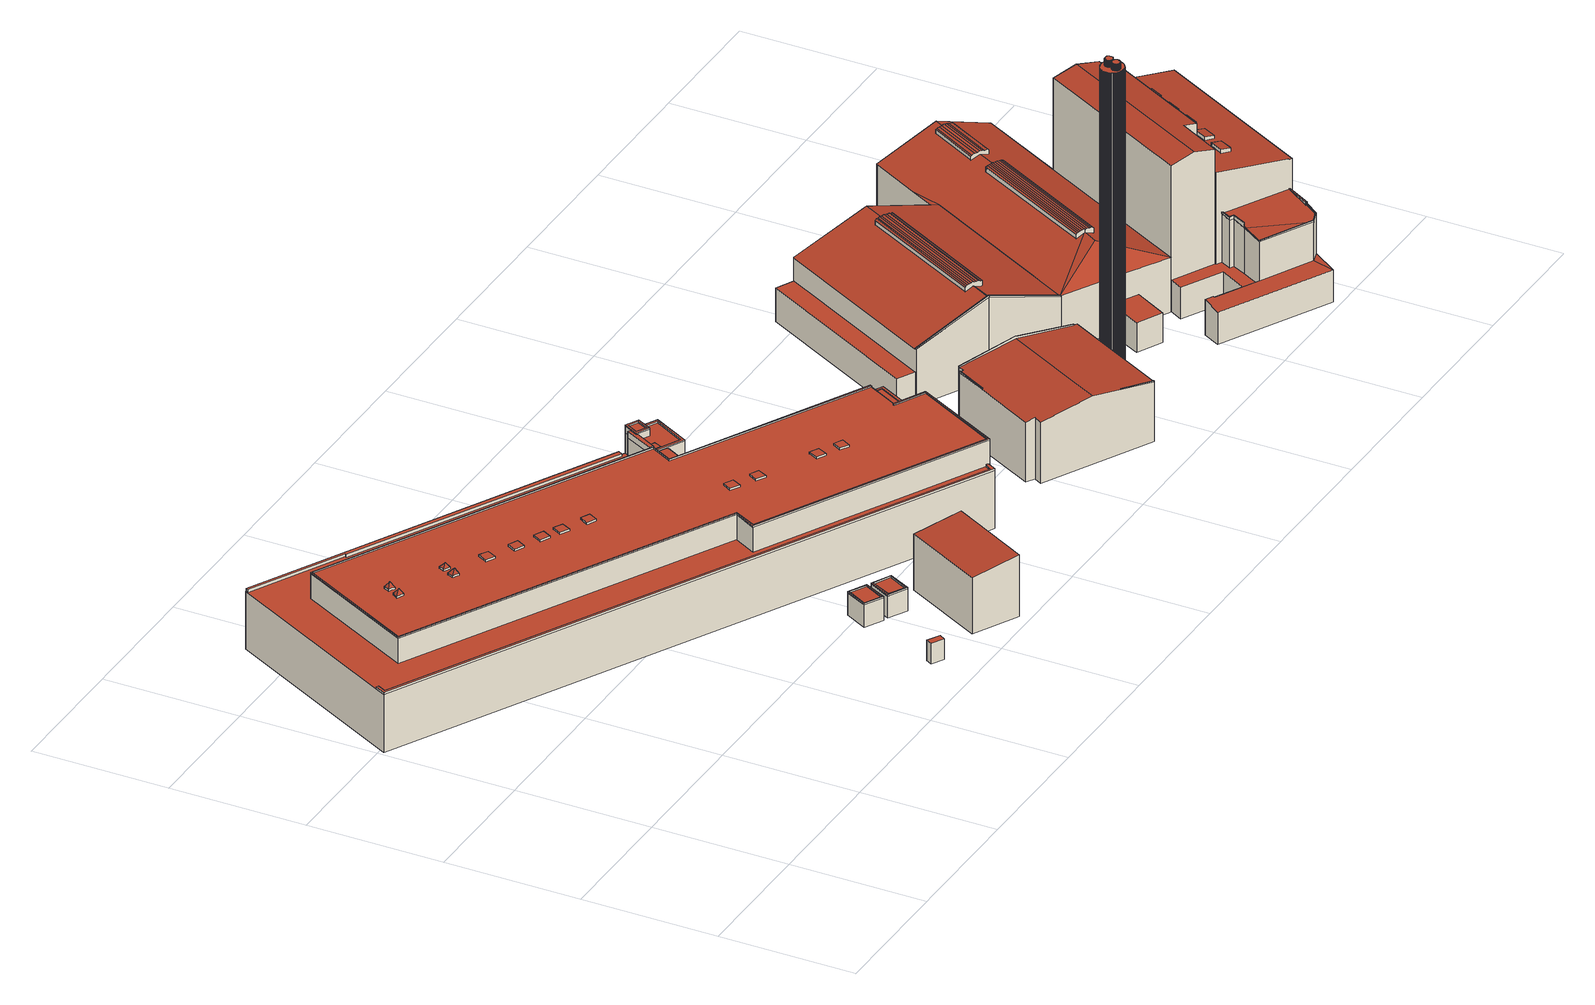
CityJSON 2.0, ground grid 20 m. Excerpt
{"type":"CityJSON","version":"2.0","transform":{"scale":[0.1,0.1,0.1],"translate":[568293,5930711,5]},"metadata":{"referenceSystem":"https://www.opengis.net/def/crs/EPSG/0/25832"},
"CityObjects":{
"building1":{"type":"Building","attributes":{"Grundfläche 2D":"2.040959","Grundhöhe NN":"5.851"},"geometry":[{"type":"Solid","lod":"3","boundaries":[[[[0,1,2,3]],[[4,5,3,2]],[[5,6,0,3]],[[6,7,1,0]],[[7,4,2,1]],[[7,6,5,4]]]],"semantics":{"surfaces":[{"type":"RoofSurface"},{"type":"WallSurface"},{"type":"GroundSurface"}],"values":[[0,1,1,1,1,2]]}}]},
"building2":{"type":"Building","attributes":{"Grundfläche 2D":"11.544533","Grundhöhe NN":"5.848"},"children":["building2-1","building2-2"],"geometry":[{"type":"Solid","lod":"3","boundaries":[[[[8,9,10,11]],[[12,13,11,10]],[[13,14,8,11]],[[14,15,9,8]],[[15,12,10,9]],[[15,14,13,12]]]],"semantics":{"surfaces":[{"type":"RoofSurface"},{"type":"WallSurface"},{"type":"GroundSurface"}],"values":[[0,1,1,1,1,2]]}}]},
"building2-1":{"type":"BuildingInstallation","parents":["building2"],"geometry":[{"type":"MultiSurface","lod":"3","boundaries":[[[16,17,18,19,20,21,22,23]],[[24,25,21,20]],[[22,21,25,26]],[[26,27,23,22]],[[8,9,17,16]],[[9,10,18,17]],[[10,11,19,18]]],"semantics":{"surfaces":[{"type":"RoofSurface"},{"type":"WallSurface"}],"values":[0,1,1,1,1,1,1]}}]},
"building2-2":{"type":"BuildingInstallation","parents":["building2"],"geometry":[{"type":"MultiSurface","lod":"3","boundaries":[[[20,19,16,23]],[[20,23,27,24]],[[11,8,16,19]]],"semantics":{"surfaces":[{"type":"RoofSurface"},{"type":"WallSurface"}],"values":[0,1,1]}}]},
"building3":{"type":"Building","attributes":{"Grundfläche 2D":"2826.177067","Grundhöhe NN":"5.520"},"children":["building3-1","building3-2","building3-3","building3-4","building3-5","building3-6","building3-7","building3-8","building3-9","building3-10","building3-11","building3-12","building3-13","building3-14","building3-15","building3-16","building3-17","building3-18","building3-19","building3-20"],"geometry":[{"type":"MultiSurface","lod":"3","boundaries":[[[28,29,28,30,31,32,33,34,35,36,37,38,39,40,41,42,43,44,45,46,47,48,49,50,51,52]],[[53,54,55,56,57,58],[59,60,61,62]],[[63,64,65,66,67,68,69,70,71,72,73,74,75,76,77,78,79,80,81,82]],[[83,84,85,86,87,88]],[[89,90,91,92,93,94]],[[95,96,97,98,99,100,101,102,103,104,105]],[[106,107,108,109,110,111,112,113,114,115,116,117]],[[118,119,120,121,122,123,124,125,126,127]],[[128,106,117,126,125]],[[41,40,116,115]],[[115,114,42,41]],[[114,113,43,42]],[[44,43,113,112]],[[45,44,112,111]],[[46,45,111,110]],[[110,109,47,46]],[[48,47,109,108]],[[129,130,33,32]],[[49,48,108,107]],[[107,106,50,49]],[[106,128,51,50]],[[131,52,51,128]],[[131,132,133,29,28,52]],[[28,29,133,132]],[[30,134,135,31]],[[135,129,32,31]],[[130,136,34,33]],[[136,137,138,36,35,34]],[[138,139,37,36]],[[38,37,139,140,141,117,116,40,39]],[[142,143,144,66,145]],[[146,145,66,65]],[[146,65,64,147]],[[147,64,63,148]],[[120,119,88,149,150,151,150,152]],[[144,143,149,88,87,153]],[[154,155,86,85]],[[155,153,87,86]],[[83,88,119,118]],[[84,83,118,127]],[[156,72,92,91]],[[93,92,72,71]],[[94,93,71,70]],[[70,69,89,94]],[[69,68,90,89]],[[68,67,156,91,90]],[[74,157,158,99,98,97]],[[158,159,160,101,100,99]],[[160,161,162,103,102,101]],[[78,77,105,104]],[[95,105,77,76]],[[76,75,96,95]],[[75,74,97,96]],[[129,81,80,130]],[[130,80,79,136]],[[137,136,79,78,104,103,162,163,164,138]],[[139,138,164,165]],[[84,127,126,117,141,140,139,165,166,154,85]],[[122,167,131,128,124,123]],[[168,169,133,132,131,167,122,121,151]],[[134,132,133,169,168,151,148,63,82,135]],[[135,82,81,129]],[[155,154,166,170]],[[153,155,170,171]],[[144,153,171,172]],[[67,66,144,172,173]],[[156,67,173,174]],[[175,73,72,156,174,176]],[[177,158,157,74,73,175,178]],[[179,160,159,158,177,180]],[[162,161,160,179,181,163]],[[124,128,125]],[[164,163,181,179,180,177,178,175,176,174,173,172,171,170,166,165]]],"semantics":{"surfaces":[{"type":"RoofSurface"},{"type":"WallSurface"},{"type":"GroundSurface"}],"values":[0,0,0,0,0,0,0,0,0,1,1,1,1,1,1,1,1,1,1,1,1,1,1,1,1,1,1,1,1,1,1,1,1,1,1,1,1,1,1,1,1,1,1,1,1,1,1,1,1,1,1,1,1,1,1,1,1,1,1,1,1,1,1,1,1,1,1,1,1,1,1,1,2]}}]},
"building3-1":{"type":"BuildingInstallation","parents":["building3"],"geometry":[{"type":"MultiSurface","lod":"3","boundaries":[[[182,183,184]],[[185,184,183,186,187]],[[182,188,183]],[[188,187,186,183]],[[189,190,182,184]],[[190,191,188,182]],[[191,192,187,188]],[[187,192,189,184,185]]],"semantics":{"surfaces":[{"type":"RoofSurface"},{"type":"WallSurface"}],"values":[0,0,0,0,1,1,1,1]}}]},
"building3-2":{"type":"BuildingInstallation","parents":["building3"],"geometry":[{"type":"MultiSurface","lod":"3","boundaries":[[[193,194,195,196]],[[197,198,196,195]],[[198,199,193,196]],[[194,193,199,200]],[[195,194,200,197]]],"semantics":{"surfaces":[{"type":"RoofSurface"},{"type":"WallSurface"}],"values":[0,1,1,1,1]}}]},
"building3-3":{"type":"BuildingInstallation","parents":["building3"],"geometry":[{"type":"MultiSurface","lod":"3","boundaries":[[[201,202,203]],[[204,203,202,205,206]],[[207,208,209,202,201]],[[210,206,205,202,209,208]],[[211,212,201,203]],[[201,212,213,208,207]],[[208,213,214,206,210]],[[206,214,211,203,204]]],"semantics":{"surfaces":[{"type":"RoofSurface"},{"type":"WallSurface"}],"values":[0,0,0,0,1,1,1,1]}}]},
"building3-4":{"type":"BuildingInstallation","parents":["building3"],"geometry":[{"type":"MultiSurface","lod":"3","boundaries":[[[215,216,217,218]],[[219,220,218,217]],[[215,218,220,221]],[[221,222,216,215]],[[217,216,222,219]]],"semantics":{"surfaces":[{"type":"RoofSurface"},{"type":"WallSurface"}],"values":[0,1,1,1,1]}}]},
"building3-5":{"type":"BuildingInstallation","parents":["building3"],"geometry":[{"type":"MultiSurface","lod":"3","boundaries":[[[223,224,225,226]],[[226,225,227,228]],[[223,226,228,229]],[[224,223,229,230]],[[225,224,230,227]]],"semantics":{"surfaces":[{"type":"RoofSurface"},{"type":"WallSurface"}],"values":[0,1,1,1,1]}}]},
"building3-6":{"type":"BuildingInstallation","parents":["building3"],"geometry":[{"type":"MultiSurface","lod":"3","boundaries":[[[231,232,233,234]],[[235,236,234,233,237]],[[232,238,239,233]],[[240,235,237,233,239,238]],[[241,242,243,232,231,234]],[[243,244,238,232]],[[238,244,245,235,240]],[[245,246,241,234,236,235]]],"semantics":{"surfaces":[{"type":"RoofSurface"},{"type":"WallSurface"}],"values":[0,0,0,0,1,1,1,1]}}]},
"building3-7":{"type":"BuildingInstallation","parents":["building3"],"geometry":[{"type":"MultiSurface","lod":"3","boundaries":[[[247,248,249,250]],[[250,249,251,252]],[[247,250,252,253]],[[248,247,253,254]],[[249,248,254,251]]],"semantics":{"surfaces":[{"type":"RoofSurface"},{"type":"WallSurface"}],"values":[0,1,1,1,1]}}]},
"building3-8":{"type":"BuildingInstallation","parents":["building3"],"geometry":[{"type":"MultiSurface","lod":"3","boundaries":[[[255,256,257,258]],[[258,257,259,260]],[[255,258,260,261]],[[256,255,261,262]],[[257,256,262,259]]],"semantics":{"surfaces":[{"type":"RoofSurface"},{"type":"WallSurface"}],"values":[0,1,1,1,1]}}]},
"building3-9":{"type":"BuildingInstallation","parents":["building3"],"geometry":[{"type":"MultiSurface","lod":"3","boundaries":[[[263,264,265,266]],[[266,265,267,268]],[[263,266,268,269]],[[264,263,269,270]],[[265,264,270,267]]],"semantics":{"surfaces":[{"type":"RoofSurface"},{"type":"WallSurface"}],"values":[0,1,1,1,1]}}]},
"building3-10":{"type":"BuildingInstallation","parents":["building3"],"geometry":[{"type":"MultiSurface","lod":"3","boundaries":[[[152,150,151,167,271]],[[122,167,151,121]],[[123,271,167,122]],[[123,120,152,271]]],"semantics":{"surfaces":[{"type":"RoofSurface"},{"type":"WallSurface"}],"values":[0,1,1,1]}}]},
"building3-11":{"type":"BuildingInstallation","parents":["building3"],"geometry":[{"type":"MultiSurface","lod":"3","boundaries":[[[272,273,274,275]],[[276,277,145,146]],[[278,55,54,279]],[[54,53,280,281,282,279]],[[282,281,142,145,277]]],"semantics":{"surfaces":[{"type":"RoofSurface"},{"type":"WallSurface"}],"values":[0,1,1,1,1]}}]},
"building3-12":{"type":"BuildingInstallation","parents":["building3"],"geometry":[{"type":"MultiSurface","lod":"3","boundaries":[[[283,284,285,286,287,288,289,290]],[[285,282,277,286]],[[287,286,277,276,291]],[[291,278,279,288,287]],[[290,289,273,272]],[[283,290,272,275]],[[284,283,275,274]]],"semantics":{"surfaces":[{"type":"RoofSurface"},{"type":"WallSurface"}],"values":[0,1,1,1,1,1,1]}}]},
"building3-13":{"type":"BuildingInstallation","parents":["building3"],"geometry":[{"type":"MultiSurface","lod":"3","boundaries":[[[292,293,294,278,291,276]],[[293,30,28,294]],[[134,148,151,295,132]],[[295,296,56,55,278,294,28,132]],[[146,147,292,276]],[[293,292,147,148,134,30]]],"semantics":{"surfaces":[{"type":"RoofSurface"},{"type":"WallSurface"}],"values":[0,1,1,1,1,1]}}]},
"building3-14":{"type":"BuildingInstallation","parents":["building3"],"geometry":[{"type":"MultiSurface","lod":"3","boundaries":[[[297,298,299,281,280,300,301,296,295,169,295]],[[300,280,53,58]],[[301,300,58,57]],[[296,301,57,56]],[[151,168,169,295]],[[151,150,149,298,297,295]],[[149,143,299,298]],[[143,142,281,299]]],"semantics":{"surfaces":[{"type":"RoofSurface"},{"type":"WallSurface"}],"values":[0,1,1,1,1,1,1,1]}}]},
"building3-15":{"type":"BuildingInstallation","parents":["building3"],"geometry":[{"type":"MultiSurface","lod":"3","boundaries":[[[289,288,285,284]],[[279,282,285,288]],[[289,284,274,273]]],"semantics":{"surfaces":[{"type":"RoofSurface"},{"type":"WallSurface"}],"values":[0,1,1]}}]},
"building3-16":{"type":"BuildingInstallation","parents":["building3"],"geometry":[{"type":"MultiSurface","lod":"3","boundaries":[[[302,303,304,305]],[[304,303,61,60]],[[305,304,60,59]],[[302,305,59,62]],[[303,302,62,61]]],"semantics":{"surfaces":[{"type":"RoofSurface"},{"type":"WallSurface"}],"values":[0,1,1,1,1]}}]},
"building3-17":{"type":"BuildingInstallation","parents":["building3"],"geometry":[{"type":"MultiSurface","lod":"3","boundaries":[[[306,307,308,309]],[[309,308,310,311]],[[306,309,311,312]],[[307,306,312,313]],[[308,307,313,310]]],"semantics":{"surfaces":[{"type":"RoofSurface"},{"type":"WallSurface"}],"values":[0,1,1,1,1]}}]},
"building3-18":{"type":"BuildingInstallation","parents":["building3"],"geometry":[{"type":"MultiSurface","lod":"3","boundaries":[[[314,315,316,317]],[[318,319,317,316]],[[314,317,319,320]],[[320,321,315,314]],[[316,315,321,318]]],"semantics":{"surfaces":[{"type":"RoofSurface"},{"type":"WallSurface"}],"values":[0,1,1,1,1]}}]},
"building3-19":{"type":"BuildingInstallation","parents":["building3"],"geometry":[{"type":"MultiSurface","lod":"3","boundaries":[[[322,323,324,325]],[[325,324,326,327]],[[328,329,330,324,323]],[[330,329,331,327,326,324]],[[332,333,334,323,322,325]],[[323,334,335,329,328]],[[335,336,337,327,331,329]],[[337,332,325,327]]],"semantics":{"surfaces":[{"type":"RoofSurface"},{"type":"WallSurface"}],"values":[0,0,0,0,1,1,1,1]}}]},
"building3-20":{"type":"BuildingInstallation","parents":["building3"],"geometry":[{"type":"MultiSurface","lod":"3","boundaries":[[[338,339,340,341]],[[341,340,342,343]],[[338,341,343,344]],[[339,338,344,345]],[[340,339,345,342]]],"semantics":{"surfaces":[{"type":"RoofSurface"},{"type":"WallSurface"}],"values":[0,1,1,1,1]}}]},
"building4":{"type":"Building","attributes":{"Grundfläche 2D":"11.544533","Grundhöhe NN":"5.878"},"children":["building4-1","building4-2"],"geometry":[{"type":"Solid","lod":"3","boundaries":[[[[346,347,348,349]],[[350,351,349,348]],[[351,352,346,349]],[[352,353,347,346]],[[353,350,348,347]],[[353,352,351,350]]]],"semantics":{"surfaces":[{"type":"RoofSurface"},{"type":"WallSurface"},{"type":"GroundSurface"}],"values":[[0,1,1,1,1,2]]}}]},
"building4-1":{"type":"BuildingInstallation","parents":["building4"],"geometry":[{"type":"MultiSurface","lod":"3","boundaries":[[[354,355,356,357]],[[354,357,358,359]],[[349,346,356,355]]],"semantics":{"surfaces":[{"type":"RoofSurface"},{"type":"WallSurface"}],"values":[0,1,1]}}]},
"building4-2":{"type":"BuildingInstallation","parents":["building4"],"geometry":[{"type":"MultiSurface","lod":"3","boundaries":[[[356,360,361,355,354,362,363,357]],[[359,364,362,354]],[[363,362,364,365]],[[365,358,357,363]],[[346,347,360,356]],[[347,348,361,360]],[[348,349,355,361]]],"semantics":{"surfaces":[{"type":"RoofSurface"},{"type":"WallSurface"}],"values":[0,1,1,1,1,1,1]}}]},
"building5":{"type":"Building","attributes":{"Grundfläche 2D":"98.405925","Grundhöhe NN":"5.862"},"geometry":[{"type":"Solid","lod":"3","boundaries":[[[[366,367,368,369]],[[367,366,370,371]],[[368,367,371,372]],[[369,368,372,373]],[[366,369,373,370]],[[371,370,373,372]]]],"semantics":{"surfaces":[{"type":"RoofSurface"},{"type":"WallSurface"},{"type":"GroundSurface"}],"values":[[0,1,1,1,1,2]]}}]},
"building6":{"type":"Building","attributes":{"Grundfläche 2D":"335.360477","Grundhöhe NN":"5.508"},"children":["building6-1","building6-2","building6-3"],"geometry":[{"type":"Solid","lod":"3","boundaries":[[[[374,375,376,377,378,379,380,381]],[[382,383,381,380,379,384,385,386,387,388,389,390,391]],[[385,384,379,378,377,392,393]],[[387,386,385,393,394]],[[389,388,387,394,395]],[[391,390,389,395,396]],[[382,391,396,397]],[[383,382,397,398]],[[375,374,381,383,398,399]],[[377,376,375,399,400,392]],[[392,400,399,398,397,396,395,394,393]]]],"semantics":{"surfaces":[{"type":"RoofSurface"},{"type":"WallSurface"},{"type":"GroundSurface"}],"values":[[0,0,1,1,1,1,1,1,1,1,2]]}}]},
"building6-1":{"type":"BuildingInstallation","parents":["building6"],"geometry":[{"type":"MultiSurface","lod":"3","boundaries":[[[401,402,403,404]],[[404,403,405,406,407,408]],[[385,386,402,401]],[[409,406,405,403,402,386,410,380]],[[409,378,407,406]],[[407,378,379,384,385,401,404,408]]],"semantics":{"surfaces":[{"type":"RoofSurface"},{"type":"WallSurface"}],"values":[0,0,1,1,1,1]}}]},
"building6-2":{"type":"BuildingInstallation","parents":["building6"],"geometry":[{"type":"MultiSurface","lod":"3","boundaries":[[[411,412,413,414]],[[390,415,414,413]],[[411,414,415,388]],[[388,389,412,411]],[[413,412,389,390]]],"semantics":{"surfaces":[{"type":"RoofSurface"},{"type":"WallSurface"}],"values":[0,1,1,1,1]}}]},
"building6-3":{"type":"BuildingInstallation","parents":["building6"],"geometry":[{"type":"MultiSurface","lod":"3","boundaries":[[[416,417,418,419]],[[418,417,374,375]],[[419,418,375,376]],[[416,419,376,420]],[[420,374,417,416]]],"semantics":{"surfaces":[{"type":"RoofSurface"},{"type":"WallSurface"}],"values":[0,1,1,1,1]}}]},
"building7":{"type":"Building","attributes":{"Grundfläche 2D":"8.313134","Grundhöhe NN":"5.525"},"children":["building7-1","building7-2"],"geometry":[{"type":"Solid","lod":"3","boundaries":[[[[421,422,423,424,425,426,427,428,429,430,431,432,433,434,435,436,437,438,439,440,441,442,443,444,445,446,447,448,449,450,451,452,453,454,455,456,457,458,459,460,461,462,463,464,465,466,467,468,469,470,471,472,473,474,475,476,477,478,479,480,481,482,483,484,485,486,487,488,489,490,491,492,493,494,495,496,497,498,499,500,501,502,503,504,505,506,507,508,509,510,511,512,513,514,515,516,517]],[[426,425,518,519]],[[427,426,519,520]],[[428,427,520,521]],[[429,428,521,522]],[[430,429,522,523]],[[431,430,523,524]],[[432,431,524,525]],[[433,432,525,526]],[[527,435,434,433,526,528]],[[425,424,529,518]],[[423,422,530,531]],[[424,423,531,529]],[[436,435,527,532]],[[437,436,532,533]],[[438,437,533,534]],[[439,438,534,535]],[[440,439,535,536]],[[441,440,536,537]],[[442,441,537,538]],[[443,442,538,539]],[[444,443,539,540]],[[445,444,540,541]],[[446,445,541,542]],[[447,446,542,543]],[[448,447,543,544]],[[449,448,544,545]],[[450,449,545,546]],[[451,450,546,547]],[[452,451,547,548]],[[453,452,548,549]],[[454,453,549,550]],[[455,454,550,551]],[[456,455,551,552]],[[457,456,552,553]],[[458,457,553,554]],[[459,458,554,555]],[[460,459,555,556]],[[461,460,556,557]],[[462,461,557,558]],[[463,462,558,559]],[[464,463,559,560]],[[465,464,560,561]],[[562,466,465,561]],[[467,466,562,563]],[[564,469,468,467,563,565]],[[470,469,564,566]],[[471,470,566,567]],[[472,471,567,568]],[[473,472,568,569]],[[474,473,569,570]],[[475,474,570,571]],[[476,475,571,572]],[[477,476,572,573]],[[478,477,573,574]],[[479,478,574,575]],[[480,479,575,576]],[[481,480,576,577]],[[482,481,577,578]],[[483,482,578,579]],[[485,484,580,581]],[[486,485,581,582]],[[487,486,582,583]],[[488,487,583,584]],[[489,488,584,585]],[[490,489,585,586]],[[491,490,586,587]],[[492,491,587,588]],[[493,492,588,589]],[[494,493,589,590]],[[495,494,590,591]],[[580,484,483,579]],[[496,495,591,592]],[[497,496,592,593]],[[498,497,593,594]],[[499,498,594,595]],[[500,499,595,596]],[[501,500,596,597]],[[502,501,597,598]],[[503,502,598,599]],[[504,503,599,600]],[[505,504,600,601]],[[506,505,601,602]],[[507,506,602,603]],[[508,507,603,604]],[[509,508,604,605]],[[510,509,605,606]],[[511,510,606,607]],[[512,511,607,608]],[[513,512,608,609]],[[610,514,513,609]],[[515,514,610,611]],[[516,515,611,612]],[[517,516,612,613]],[[421,517,613,614]],[[422,421,614,530]],[[609,608,607,606,605,604,603,602,601,600,599,598,597,596,595,594,593,592,591,590,589,588,587,586,585,584,583,582,581,580,579,578,577,576,575,574,573,572,571,570,569,568,567,566,564,565,563,562,561,560,559,558,557,556,555,554,553,552,551,550,549,548,547,546,545,544,543,542,541,540,539,538,537,536,535,534,533,532,527,528,526,525,524,523,522,521,520,519,518,529,531,530,614,613,612,611,610]]]],"semantics":{"surfaces":[{"type":"RoofSurface"},{"type":"WallSurface"},{"type":"GroundSurface"}],"values":[[0,1,1,1,1,1,1,1,1,1,1,1,1,1,1,1,1,1,1,1,1,1,1,1,1,1,1,1,1,1,1,1,1,1,1,1,1,1,1,1,1,1,1,1,1,1,1,1,1,1,1,1,1,1,1,1,1,1,1,1,1,1,1,1,1,1,1,1,1,1,1,1,1,1,1,1,1,1,1,1,1,1,1,1,1,1,1,1,1,1,1,1,1,1,1,1,2]]}}]},
"building7-1":{"type":"BuildingInstallation","parents":["building7"],"geometry":[{"type":"MultiSurface","lod":"3","boundaries":[[[615,616,617,618,619,620,621,622,623,624,625,626,627,628,629,630,631,632,633,634,635,636,637,638,639,640,641,642,643,644,645,646,647,648,649,650,651,652,653,654,655,656]],[[657,658,616,615]],[[658,659,617,616]],[[659,660,618,617]],[[660,661,619,618]],[[661,662,620,619]],[[662,663,621,620]],[[663,664,622,621]],[[664,665,623,622]],[[665,666,624,623]],[[666,667,625,624]],[[667,668,626,625]],[[668,669,627,626]],[[669,670,628,627]],[[670,671,629,628]],[[671,672,630,629]],[[672,673,631,630]],[[673,674,632,631]],[[674,675,633,632]],[[675,676,634,633]],[[676,677,635,634]],[[677,678,636,635]],[[678,679,637,636]],[[679,680,638,637]],[[680,681,639,638]],[[681,682,640,639]],[[682,683,641,640]],[[683,684,642,641]],[[684,685,643,642]],[[685,686,644,643]],[[686,687,645,644]],[[687,688,646,645]],[[688,689,647,646]],[[689,690,648,647]],[[690,691,649,648]],[[691,692,650,649]],[[692,693,651,650]],[[693,694,652,651]],[[694,695,653,652]],[[695,696,654,653]],[[696,697,655,654]],[[697,698,656,655]],[[698,657,615,656]]],"semantics":{"surfaces":[{"type":"RoofSurface"},{"type":"WallSurface"}],"values":[0,1,1,1,1,1,1,1,1,1,1,1,1,1,1,1,1,1,1,1,1,1,1,1,1,1,1,1,1,1,1,1,1,1,1,1,1,1,1,1,1,1,1]}}]},
"building7-2":{"type":"BuildingInstallation","parents":["building7"],"geometry":[{"type":"MultiSurface","lod":"3","boundaries":[[[699,700,701,702,703,704,705,706,707,708,709,710,711,712,713,714,715,716,717,718,719,720,721,722,723,724,725,726,727,728,729,730,731,732,733,734,735,736,737,738,739,740,741,742,743]],[[744,745,699,743]],[[745,746,700,699]],[[746,747,701,700]],[[743,742,748,744]],[[747,749,702,701]],[[749,750,703,702]],[[750,751,704,703]],[[751,752,705,704]],[[752,753,706,705]],[[753,754,707,706]],[[754,755,708,707]],[[755,756,709,708]],[[756,757,710,709]],[[757,758,711,710]],[[758,759,712,711]],[[759,760,713,712]],[[760,761,714,713]],[[761,762,715,714]],[[762,763,716,715]],[[763,764,717,716]],[[764,765,718,717]],[[765,766,719,718]],[[766,767,720,719]],[[767,768,721,720]],[[768,769,722,721]],[[769,770,723,722]],[[770,771,724,723]],[[771,772,725,724]],[[772,773,726,725]],[[773,774,727,726]],[[774,775,728,727]],[[775,776,729,728]],[[776,777,730,729]],[[777,778,731,730]],[[778,779,732,731]],[[779,780,733,732]],[[780,781,734,733]],[[781,782,735,734]],[[782,783,736,735]],[[783,784,737,736]],[[784,785,738,737]],[[785,786,739,738]],[[786,787,740,739]],[[787,788,741,740]],[[788,748,742,741]]],"semantics":{"surfaces":[{"type":"RoofSurface"},{"type":"WallSurface"}],"values":[0,1,1,1,1,1,1,1,1,1,1,1,1,1,1,1,1,1,1,1,1,1,1,1,1,1,1,1,1,1,1,1,1,1,1,1,1,1,1,1,1,1,1,1,1,1]}}]},
"building8":{"type":"Building","attributes":{"Grundfläche 2D":"2032.218005","Grundhöhe NN":"5.411"},"children":["building8-1","building8-2","building8-3","building8-4","building8-5","building8-6"],"geometry":[{"type":"Solid","lod":"3","boundaries":[[[[789,790,791,792]],[[791,793,794,795,796,792]],[[794,797,798,795]],[[797,799,800,798]],[[799,801,802,800]],[[801,803,804,802]],[[803,805,806,807,808,804]],[[806,809,810,807]],[[811,812,813,814]],[[812,815,816,813]],[[815,817,818,816]],[[817,819,820,818]],[[819,821,822,823,820]],[[821,824,825,822]],[[824,826,827,825]],[[826,828,829,827]],[[828,830,831,829]],[[830,832,833,831]],[[834,835,836,837]],[[834,837,838,839]],[[840,841,842,843,844,845,846,847,848,849,850,851,852,853,854,855,856,857,838,837,836,858,859]],[[860,861,862,834,839,863,864,865,866,867,868,869,870,849,848,871,872,873,874,841,840]],[[875,862,861]],[[876,877,878,879]],[[880,877,876,881]],[[882,880,881,883]],[[884,882,883,885]],[[886,884,885,887]],[[888,889,886,887,890,891]],[[892,888,891,893]],[[894,892,893,895]],[[896,894,895,897]],[[898,896,897,899]],[[834,862,900,901,902,903,904,905,906,907,908,909,910,911,912,913,914,915]],[[916,914,913,912]],[[917,918,914,916,912,919,920,921,922,923,901,900,924,925,926]],[[927,928,929,930,931,932,933,934,935,936,937]],[[933,938,934]],[[939,932,931]],[[940,941,942,943]],[[944,945,946,947]],[[948,949,950,944,947,951,952,953]],[[954,955,956,957]],[[958,959,960,961,962]],[[963,964,965,966]],[[789,845,844,790]],[[790,844,843,842,841,874,873,809,806,805,803,801,799,797,794,793,791]],[[809,873,872,871,810]],[[845,789,792,796,795,798,800,802,804,808,807,810,871,848,847,846]],[[811,814,855,854]],[[854,853,852,851,850,849,821,819,817,815,812,811]],[[849,870,869,868,867,832,830,828,826,824,821]],[[865,833,832,867,866]],[[831,833,865,864,863,839,822,825,827,829]],[[839,838,823,822]],[[838,857,856,855,814,813,816,818,820,823]],[[879,878,906,905]],[[905,904,903,902,901,923,922,921,899,897,895,893,891,890,887,885,883,881,876,879]],[[898,899,921,920]],[[894,896,898,920,919,912,911,910,909,908,907,906,878,877,880,882,884,886,889,888,892]],[[943,942,967,968]],[[940,943,968,969]],[[941,940,969,970]],[[934,971,972,935]],[[973,974,929,928,927,937,936,935,972,975]],[[930,929,974,976]],[[931,930,976,977]],[[934,951,947,946,836,978,979,971]],[[951,934,938,952]],[[952,938,933,953]],[[953,933,932,948]],[[948,932,939,949]],[[949,939,931,950]],[[945,944,950,931,977,980,858]],[[945,858,836,946]],[[941,970,978,836,835,834,981,967,942]],[[858,980,982,859]],[[860,840,859,982,983]],[[954,957,963,966,875,861,860,983,984]],[[955,954,984,985]],[[956,955,985,986]],[[834,915,987,981,834,862]],[[966,965,988,989,924,900,862,875]],[[958,990,991,918,917,926,925,924,989,992,960,959]],[[915,914,993,987]],[[914,918,991,993]],[[961,960,992,994]],[[962,961,994,995]],[[958,962,995,990]],[[996,964,963,957,956,986]],[[965,964,996,988]],[[976,974,973,975,972,971,979,978,970,969,968,967,981,987,993,991,990,995,994,992,989,988,996,986,985,984,983,982,980,977]]]],"semantics":{"surfaces":[{"type":"RoofSurface"},{"type":"WallSurface"},{"type":"GroundSurface"}],"values":[[0,0,0,0,0,0,0,0,0,0,0,0,0,0,0,0,0,0,0,0,0,0,0,0,0,0,0,0,0,0,0,0,0,0,0,0,0,0,0,0,0,0,0,0,0,1,1,1,1,1,1,1,1,1,1,1,1,1,1,1,1,1,1,1,1,1,1,1,1,1,1,1,1,1,1,1,1,1,1,1,1,1,1,1,1,1,1,1,1,1,1,2]]}}]},
"building8-1":{"type":"BuildingInstallation","parents":["building8"],"geometry":[{"type":"MultiSurface","lod":"3","boundaries":[[[997,998,999,1000,1001,1002]],[[1003,997,1002,1004]],[[1002,1001,918,914]],[[1004,1002,914,915]],[[1003,1004,915,834]],[[916,926,999,998,997,1003,834,913]],[[918,1001,1000,999,926,917]]],"semantics":{"surfaces":[{"type":"RoofSurface"},{"type":"WallSurface"}],"values":[0,0,1,1,1,1,1]}}]},
"building8-2":{"type":"BuildingInstallation","parents":["building8"],"geometry":[{"type":"MultiSurface","lod":"3","boundaries":[[[1005,1006,1007,1008]],[[1008,1007,1009,1010]],[[1005,1008,1010,1011]],[[1006,1005,1011,1012]],[[1007,1006,1012,1009]]],"semantics":{"surfaces":[{"type":"RoofSurface"},{"type":"WallSurface"}],"values":[0,1,1,1,1]}}]},
"building8-3":{"type":"BuildingInstallation","parents":["building8"],"geometry":[{"type":"MultiSurface","lod":"3","boundaries":[[[1013,1014,1015,1016]],[[1016,1015,1017,1018]],[[1013,1016,1018,1019]],[[1014,1013,1019,1020]],[[1015,1014,1020,1017]]],"semantics":{"surfaces":[{"type":"RoofSurface"},{"type":"WallSurface"}],"values":[0,1,1,1,1]}}]},
"building8-4":{"type":"BuildingInstallation","parents":["building8"],"geometry":[{"type":"MultiSurface","lod":"3","boundaries":[[[1021,1022,1023,1024]],[[1024,1023,1025,1026]],[[1021,1024,1026,1027]],[[1022,1021,1027,1028]],[[1023,1022,1028,1025]]],"semantics":{"surfaces":[{"type":"RoofSurface"},{"type":"WallSurface"}],"values":[0,1,1,1,1]}}]},
"building8-5":{"type":"BuildingInstallation","parents":["building8"],"geometry":[{"type":"MultiSurface","lod":"3","boundaries":[[[1029,1030,1031,1032,1033,1034,1035,1036,1037]],[[1038,1039,1040,1033,1032,1031,1030,1029,1041,1042]],[[1034,1033,1040,1043]],[[1044,1045,1037,1036,1035,1034,1043,1046]],[[1029,1037,1045,1041]]],"semantics":{"surfaces":[{"type":"RoofSurface"},{"type":"WallSurface"}],"values":[0,1,1,1,1]}}]},
"building8-6":{"type":"BuildingInstallation","parents":["building8"],"geometry":[{"type":"MultiSurface","lod":"3","boundaries":[[[1047,1048,1049,1050]],[[1050,1049,1051,1052]],[[1052,1053,1047,1050]],[[1053,1054,1048,1047]],[[1049,1048,1054,1051]]],"semantics":{"surfaces":[{"type":"RoofSurface"},{"type":"WallSurface"}],"values":[0,1,1,1,1]}}]},
"building9":{"type":"Building","attributes":{"Grundfläche 2D":"152.597157","Grundhöhe NN":"5.526"},"children":["building9-1","building9-2","building9-3"],"geometry":[{"type":"Solid","lod":"3","boundaries":[[[[1055,1056,1057,1058,1059,1060,1061,1062,1063,1064,1065,1066],[1067,1068,1059]],[[1061,1060,1061,1062]],[[1061,1060,1069,1063,1062]],[[1067,1059,1068]],[[1070,1071,1072,1073,1074,1075,1076,1077,1078,1079,1080,1081]],[[1082,1083,1084]],[[1083,1082,1085,1086,1087,1088,1089]],[[1079,1078,1090,1091]],[[1080,1079,1091,1092]],[[1081,1080,1092,1093]],[[1075,1074,1094,1095]],[[1076,1075,1095,1096]],[[1078,1077,1076,1096,1097,1090]],[[1098,1086,1085,1070,1081,1093]],[[1087,1086,1098,1099]],[[1088,1087,1099,1100]],[[1089,1088,1100,1101]],[[1083,1089,1101,1102]],[[1084,1083,1102,1103]],[[1057,1074,1073,1058]],[[1058,1073,1072,1059]],[[1059,1072,1071,1060]],[[1069,1060,1071,1070,1085]],[[1069,1085,1082,1063]],[[1063,1082,1084,1064]],[[1064,1084,1103,1104,1065]],[[1066,1065,1104,1105]],[[1057,1056,1055,1066,1105,1106,1094,1074]],[[1091,1090,1097,1096,1095,1094,1106,1105,1104,1103,1102,1101,1100,1099,1098,1093,1092]]]],"semantics":{"surfaces":[{"type":"RoofSurface"},{"type":"WallSurface"},{"type":"GroundSurface"}],"values":[[0,0,0,0,0,0,0,1,1,1,1,1,1,1,1,1,1,1,1,1,1,1,1,1,1,1,1,1,2]]}}]},
"building9-1":{"type":"BuildingInstallation","parents":["building9"],"geometry":[{"type":"MultiSurface","lod":"3","boundaries":[[[1107,1108,1109,1110,1111,1112]],[[1055,1113,1107,1112]],[[1113,1114,1108,1107]],[[1114,1115,1109,1108]],[[1116,1117,1065,1110,1109,1115]],[[1065,1066,1111,1110]],[[1112,1111,1066,1055]]],"semantics":{"surfaces":[{"type":"RoofSurface"},{"type":"WallSurface"}],"values":[0,1,1,1,1,1,1]}}]},
"building9-2":{"type":"BuildingInstallation","parents":["building9"],"geometry":[{"type":"MultiSurface","lod":"3","boundaries":[[[1118,1119,1120,1121,1122,1123,1124,1125,1126,1127]],[[1057,1058,1124,1123]],[[1058,1059,1125,1124]],[[1059,1060,1126,1125]],[[1128,1129,1127,1126,1060]],[[1068,1067,1130,1120,1119,1118,1127,1129,1061]],[[1121,1120,1130,1131]],[[1131,1056,1122,1121]],[[1123,1122,1056,1057]]],"semantics":{"surfaces":[{"type":"RoofSurface"},{"type":"WallSurface"}],"values":[0,1,1,1,1,1,1,1,1]}}]},
"building9-3":{"type":"BuildingInstallation","parents":["building9"],"geometry":[{"type":"MultiSurface","lod":"3","boundaries":[[[1132,1133,1134,1135]],[[1134,1136,1135]],[[1136,1128,1135]],[[1137,1138,1132]],[[1138,1133,1132]],[[1117,1116,1139,1137]],[[1139,1140,1137]],[[1140,1138,1137]],[[1141,1142,1129,1128,1136]],[[1069,1063,1132,1135]],[[1137,1132,1063,1064]],[[1064,1065,1117,1137]],[[1140,1139,1116,1115,1143,1144]],[[1144,1145,1133,1138,1140]],[[1145,1146,1136,1134,1133]],[[1146,1062,1142,1141,1136]],[[1062,1061,1129,1142]],[[1060,1069,1135,1128]]],"semantics":{"surfaces":[{"type":"RoofSurface"},{"type":"WallSurface"}],"values":[0,0,0,0,0,0,0,0,0,1,1,1,1,1,1,1,1,1]}}]}
},
"vertices":[
[541,59,40],[523,69,40],[518,60,40],[536,50,40],[518,60,9],[536,50,9],[541,59,9],[523,69,9],
[560,179,42],[587,165,42],[604,198,42],[577,212,42],[604,198,8],[577,212,8],[560,179,8],[587,165,8],
[560,179,44],[587,165,44],[604,198,44],[577,212,44],[578,210,44],[602,197,44],[586,167,44],[562,180,44],[578,210,42],[602,197,42],[586,167,42],[562,180,42],
[651,533,133],[652,533,133],[646,536,133],[172,785,133],[81,611,133],[554,362,133],[536,329,133],[866,156,133],[867,155,133],[934,282,133],[933,283,133],[929,285,133],[888,306,133],[887,304,133],[932,281,133],[867,158,133],[539,330,133],[556,363,133],[83,612,133],[173,783,133],[649,532,133],[632,500,133],[914,351,133],[915,353,133],[634,501,133],[696,574,124],[686,556,124],[668,565,124],[652,536,124],[693,515,124],[719,562,124],[666,530,124],[655,535,124],[661,546,124],[671,541,124],[646,536,93],[668,579,93],[672,577,93],[678,588,93],[671,592,93],[669,588,93],[284,791,93],[285,793,93],[149,864,93],[151,868,93],[150,868,93],[13,608,93],[16,606,93],[10,594,93],[856,148,93],[862,158,93],[536,329,93],[554,362,93],[81,611,93],[172,785,93],[971,365,94],[929,285,94],[933,283,94],[976,366,94],[696,513,94],[695,510,94],[284,791,97],[669,588,97],[672,594,97],[151,868,97],[149,864,97],[285,793,97],[10,594,96],[16,606,96],[13,608,96],[5,593,96],[5,592,96],[855,145,96],[859,143,96],[860,146,96],[866,156,96],[862,158,96],[856,148,96],[914,351,131],[632,500,131],[649,532,131],[173,783,131],[83,612,131],[556,363,131],[539,330,131],[867,158,131],[932,281,131],[887,304,131],[888,306,131],[890,305,131],[971,365,93],[695,510,93],[671,522,93],[651,533,93],[634,501,93],[654,490,93],[915,353,93],[937,342,93],[912,294,93],[929,285,93],[915,353,131],[81,611,131],[554,362,131],[634,501,131],[651,533,131],[652,533,131],[646,536,131],[172,785,131],[536,329,131],[866,156,131],[867,155,131],[934,282,131],[933,283,131],[929,285,131],[697,578,124],[723,564,124],[723,564,93],[678,588,124],[672,577,124],[668,579,124],[646,536,124],[695,510,124],[653,531,124],[651,533,124],[671,522,123],[696,513,93],[933,283,93],[976,366,93],[672,594,93],[5,593,93],[5,592,93],[855,145,93],[859,143,93],[860,146,93],[866,156,93],[866,156,5],[867,155,5],[934,282,5],[933,283,5],[634,501,124],[652,533,124],[652,533,126],[976,366,5],[696,513,5],[723,564,5],[671,592,5],[672,594,5],[150,868,5],[151,868,5],[5,592,5],[5,593,5],[859,143,5],[855,145,5],[860,146,5],
[265,630,134],[263,636,140],[256,635,134],[258,638,134],[262,637,139],[260,643,134],[270,638,134],[256,635,131],[265,630,131],[270,638,131],[260,643,131],
[777,322,134],[764,329,134],[757,316,134],[770,309,134],[757,316,131],[770,309,131],[777,322,131],[764,329,131],
[179,653,134],[176,659,142],[169,658,134],[171,662,134],[176,660,140],[174,666,134],[181,657,134],[183,661,134],[177,659,141],[179,664,134],[169,658,131],[179,653,131],[183,661,131],[174,666,131],
[744,340,134],[731,347,134],[724,333,134],[737,326,134],[724,333,131],[737,326,131],[744,340,131],[731,347,131],
[399,563,134],[385,570,134],[378,557,134],[392,550,134],[378,557,131],[392,550,131],[399,563,131],[385,570,131],
[184,673,134],[188,670,134],[186,677,142],[179,675,134],[183,684,134],[181,679,134],[185,678,140],[193,679,134],[186,677,141],[188,681,134],[179,675,131],[184,673,131],[188,670,131],[193,679,131],[183,684,131],[181,679,131],
[363,582,134],[349,589,134],[342,576,134],[356,569,134],[342,576,131],[356,569,131],[363,582,131],[349,589,131],
[464,529,134],[451,536,134],[443,523,134],[457,516,134],[443,523,131],[457,516,131],[464,529,131],[451,536,131],
[624,403,134],[611,410,134],[603,397,134],[617,389,134],[603,397,131],[617,389,131],[624,403,131],[611,410,131],
[654,490,123],
[670,568,134],[685,560,134],[693,577,134],[679,584,134],[672,577,134],[678,588,134],[668,565,134],[686,556,134],[696,574,126],[697,578,126],[697,578,134],
[679,584,136],[693,577,136],[697,578,136],[678,588,136],[666,566,136],[686,556,136],[685,560,136],[670,568,136],[666,566,134],
[668,579,134],[646,536,134],[651,533,134],[651,533,126],[652,536,126],
[653,531,126],[695,510,126],[723,564,126],[719,562,126],[693,515,126],
[671,541,126],[661,546,126],[655,535,126],[666,530,126],
[322,604,134],[309,611,134],[302,597,134],[315,590,134],[302,597,131],[315,590,131],[322,604,131],[309,611,131],
[426,549,134],[413,556,134],[406,543,134],[419,535,134],[406,543,131],[419,535,131],[426,549,131],[413,556,131],
[252,615,134],[256,612,134],[254,618,142],[247,617,134],[253,620,140],[251,626,134],[258,616,134],[261,621,134],[254,619,141],[256,623,134],[247,617,131],[252,615,131],[256,612,131],[261,621,131],[256,623,131],[251,626,131],
[660,384,134],[647,391,134],[640,378,134],[653,370,134],[640,378,131],[653,370,131],[660,384,131],[647,391,131],
[593,162,42],[621,147,42],[638,180,42],[610,195,42],[638,180,9],[610,195,9],[593,162,9],[621,147,9],
[611,192,44],[610,195,44],[593,162,44],[596,163,44],[596,163,42],[611,192,42],
[621,147,44],[638,180,44],[636,180,44],[620,150,44],[636,180,42],[620,150,42],
[674,12,103],[736,129,103],[670,164,94],[608,47,94],[674,12,9],[736,129,9],[670,164,9],[608,47,9],
[1097,82,103],[1144,58,96],[1145,59,96],[1225,212,96],[1220,215,97],[1139,257,109],[1138,256,109],[1058,103,109],[992,153,98],[985,141,98],[1138,258,108],[1060,299,97],[1059,298,97],[1055,290,97],[1050,292,96],[1049,293,96],[1025,247,96],[979,160,96],[1225,212,5],[1060,299,5],[1055,290,5],[1049,293,5],[979,160,5],[992,153,5],[985,141,5],[1144,58,5],[1145,59,5],
[1060,299,98],[1059,298,98],[1138,257,112],[1138,258,112],[1138,256,112],[1219,214,98],[1220,215,98],[1139,257,112],[1219,214,97],[1138,257,108],
[1050,292,98],[1049,293,98],[1025,247,98],[1026,247,98],[1026,247,96],
[1098,83,104],[1097,82,104],[1144,58,97],[1145,59,97],[1098,83,103],
[1242,158,485],[1243,158,485],[1244,158,485],[1245,157,485],[1246,157,485],[1247,157,485],[1248,157,485],[1249,157,485],[1250,157,485],[1251,157,485],[1252,157,485],[1253,157,485],[1254,157,485],[1254,158,485],[1255,158,485],[1256,158,485],[1257,159,485],[1258,160,485],[1259,160,485],[1260,161,485],[1261,162,485],[1262,163,485],[1263,164,485],[1263,165,485],[1264,166,485],[1264,167,485],[1264,168,485],[1265,169,485],[1265,170,485],[1265,171,485],[1265,172,485],[1265,173,485],[1265,174,485],[1265,175,485],[1265,176,485],[1265,177,485],[1264,178,485],[1264,179,485],[1264,180,485],[1263,181,485],[1263,182,485],[1262,182,485],[1262,183,485],[1261,184,485],[1260,185,485],[1259,185,485],[1259,186,485],[1258,186,485],[1258,187,485],[1257,187,485],[1256,188,485],[1255,188,485],[1254,188,485],[1253,189,485],[1252,189,485],[1251,189,485],[1250,189,485],[1249,189,485],[1248,189,485],[1247,189,485],[1246,189,485],[1245,189,485],[1244,188,485],[1243,188,485],[1242,188,485],[1241,187,485],[1240,187,485],[1239,186,485],[1238,185,485],[1237,184,485],[1236,183,485],[1235,182,485],[1235,181,485],[1234,180,485],[1234,179,485],[1233,178,485],[1233,177,485],[1233,176,485],[1233,175,485],[1233,174,485],[1233,173,485],[1233,172,485],[1233,171,485],[1233,170,485],[1233,169,485],[1233,168,485],[1234,167,485],[1234,166,485],[1235,165,485],[1235,164,485],[1236,164,485],[1236,163,485],[1237,162,485],[1238,161,485],[1239,160,485],[1240,159,485],[1241,159,485],[1246,157,5],[1247,157,5],[1248,157,5],[1249,157,5],[1250,157,5],[1251,157,5],[1252,157,5],[1253,157,5],[1254,157,5],[1255,158,5],[1254,158,5],[1245,157,5],[1243,158,5],[1244,158,5],[1256,158,5],[1257,159,5],[1258,160,5],[1259,160,5],[1260,161,5],[1261,162,5],[1262,163,5],[1263,164,5],[1263,165,5],[1264,166,5],[1264,167,5],[1264,168,5],[1265,169,5],[1265,170,5],[1265,171,5],[1265,172,5],[1265,173,5],[1265,174,5],[1265,175,5],[1265,176,5],[1265,177,5],[1264,178,5],[1264,179,5],[1264,180,5],[1263,181,5],[1263,182,5],[1262,182,5],[1262,183,5],[1261,184,5],[1260,185,5],[1259,185,5],[1259,186,5],[1258,187,5],[1258,186,5],[1257,187,5],[1256,188,5],[1255,188,5],[1254,188,5],[1253,189,5],[1252,189,5],[1251,189,5],[1250,189,5],[1249,189,5],[1248,189,5],[1247,189,5],[1246,189,5],[1245,189,5],[1244,188,5],[1243,188,5],[1242,188,5],[1241,187,5],[1240,187,5],[1239,186,5],[1238,185,5],[1237,184,5],[1236,183,5],[1235,182,5],[1235,181,5],[1234,180,5],[1234,179,5],[1233,178,5],[1233,177,5],[1233,176,5],[1233,175,5],[1233,174,5],[1233,173,5],[1233,172,5],[1233,171,5],[1233,170,5],[1233,169,5],[1233,168,5],[1234,167,5],[1234,166,5],[1235,165,5],[1235,164,5],[1236,164,5],[1236,163,5],[1237,162,5],[1238,161,5],[1239,160,5],[1240,159,5],[1241,159,5],[1242,158,5],
[1249,174,495],[1250,173,495],[1251,173,495],[1252,173,495],[1252,174,495],[1253,174,495],[1254,174,495],[1254,175,495],[1255,175,495],[1255,176,495],[1256,176,495],[1256,177,495],[1256,178,495],[1256,179,495],[1256,180,495],[1256,181,495],[1255,182,495],[1255,183,495],[1254,183,495],[1254,184,495],[1253,184,495],[1252,184,495],[1251,184,495],[1250,184,495],[1249,184,495],[1248,184,495],[1248,183,495],[1247,183,495],[1247,182,495],[1246,182,495],[1246,181,495],[1245,181,495],[1245,180,495],[1245,179,495],[1245,178,495],[1245,177,495],[1246,177,495],[1246,176,495],[1246,175,495],[1247,175,495],[1247,174,495],[1248,174,495],[1249,174,485],[1250,173,485],[1251,173,485],[1252,173,485],[1252,174,485],[1253,174,485],[1254,174,485],[1254,175,485],[1255,175,485],[1255,176,485],[1256,176,485],[1256,177,485],[1256,178,485],[1256,179,485],[1256,180,485],[1256,181,485],[1255,182,485],[1255,183,485],[1254,183,485],[1254,184,485],[1253,184,485],[1252,184,485],[1251,184,485],[1250,184,485],[1249,184,485],[1248,184,485],[1248,183,485],[1247,183,485],[1247,182,485],[1246,182,485],[1246,181,485],[1245,181,485],[1245,180,485],[1245,179,485],[1245,178,485],[1245,177,485],[1246,177,485],[1246,176,485],[1246,175,485],[1247,175,485],[1247,174,485],[1248,174,485],
[1247,172,495],[1246,172,495],[1245,172,495],[1244,172,495],[1244,171,495],[1243,171,495],[1243,170,495],[1242,170,495],[1242,169,495],[1242,168,495],[1241,168,495],[1241,167,495],[1241,166,495],[1241,165,495],[1242,165,495],[1242,164,495],[1242,163,495],[1243,163,495],[1243,162,495],[1244,162,495],[1244,161,495],[1245,161,495],[1246,161,495],[1247,161,495],[1248,161,495],[1249,161,495],[1250,162,495],[1251,162,495],[1251,163,495],[1252,163,495],[1252,164,495],[1252,165,495],[1253,165,495],[1253,166,495],[1253,167,495],[1253,168,495],[1252,168,495],[1252,169,495],[1252,170,495],[1251,170,495],[1251,171,495],[1250,171,495],[1250,172,495],[1249,172,495],[1248,172,495],[1248,172,485],[1247,172,485],[1246,172,485],[1245,172,485],[1249,172,485],[1244,172,485],[1244,171,485],[1243,171,485],[1243,170,485],[1242,170,485],[1242,169,485],[1242,168,485],[1241,168,485],[1241,167,485],[1241,166,485],[1241,165,485],[1242,165,485],[1242,164,485],[1242,163,485],[1243,163,485],[1243,162,485],[1244,162,485],[1244,161,485],[1245,161,485],[1246,161,485],[1247,161,485],[1248,161,485],[1249,161,485],[1250,162,485],[1251,162,485],[1251,163,485],[1252,163,485],[1252,164,485],[1252,165,485],[1253,165,485],[1253,166,485],[1253,167,485],[1253,168,485],[1252,168,485],[1252,169,485],[1252,170,485],[1251,170,485],[1251,171,485],[1250,171,485],[1250,172,485],
[1519,492,121],[1557,563,121],[1556,564,122],[1518,492,122],[1553,565,123],[1551,566,123],[1513,495,123],[1516,493,123],[1548,568,124],[1510,496,124],[1545,570,124],[1507,498,124],[1541,572,124],[1503,500,124],[1538,573,123],[1500,502,123],[1536,574,123],[1534,575,122],[1496,504,122],[1498,503,123],[1532,576,121],[1494,505,121],[1503,462,122],[1502,463,123],[1407,283,123],[1408,282,122],[1500,464,124],[1405,284,124],[1497,465,125],[1402,285,125],[1494,467,125],[1399,287,125],[1491,468,125],[1396,289,125],[1396,288,125],[1488,470,125],[1393,290,125],[1485,471,125],[1390,292,125],[1483,472,124],[1388,293,124],[1481,474,123],[1386,294,123],[1478,475,122],[1384,295,122],[1286,268,90],[1357,230,89],[1440,186,87],[1385,268,120],[1396,288,120],[1396,289,120],[1553,586,120],[1545,570,120],[1551,566,117],[1553,565,116],[1557,563,115],[1519,492,115],[1518,492,115],[1516,493,116],[1507,498,120],[1491,468,120],[1494,467,119],[1497,465,117],[1500,464,116],[1502,463,115],[1503,462,115],[1408,282,115],[1402,285,117],[1399,287,119],[1563,421,87],[1629,546,87],[1471,630,87],[1432,558,87],[1414,511,90],[1393,290,119],[1390,292,118],[1384,295,115],[1399,325,115],[1478,475,115],[1483,472,117],[1485,471,118],[1488,470,119],[1494,505,115],[1496,507,115],[1532,576,115],[1536,574,116],[1409,514,87],[1308,524,132],[1213,344,132],[1214,344,130],[1309,523,130],[1211,345,132],[1306,525,132],[1209,347,133],[1304,526,133],[1206,348,133],[1300,528,133],[1202,350,134],[1297,530,134],[1199,352,133],[1202,351,134],[1296,530,134],[1293,531,133],[1196,353,133],[1291,533,133],[1194,355,132],[1288,534,132],[1191,356,132],[1286,535,132],[1190,357,130],[1284,536,130],[1314,564,128],[1296,530,128],[1300,528,126],[1306,525,124],[1308,524,123],[1309,523,123],[1214,344,123],[1213,344,123],[1211,345,124],[1209,347,125],[1206,348,126],[1202,350,127],[1202,351,128],[1186,320,128],[1185,319,128],[1285,266,90],[1186,321,128],[1083,374,90],[1083,373,90],[1199,352,127],[1190,357,123],[1284,536,123],[1286,535,124],[1288,534,125],[1212,618,90],[1211,617,90],[1083,375,90],[1603,99,172],[1604,98,171],[1608,96,171],[1732,332,171],[1627,387,192],[1630,352,189],[1554,207,189],[1502,154,192],[1502,152,192],[1509,148,191],[1510,148,190],[1536,217,192],[1613,361,192],[1368,161,49],[1395,210,49],[1357,230,49],[1331,180,49],[1596,404,234],[1563,421,226],[1440,186,226],[1473,169,234],[1630,352,222],[1613,361,226],[1627,387,226],[1502,154,226],[1536,217,226],[1554,207,222],[1453,596,27],[1427,610,27],[1407,571,27],[1432,558,27],[1083,374,55],[1083,375,55],[1211,617,55],[1185,630,55],[1057,388,55],[1432,558,40],[1325,614,40],[1302,570,47],[1409,514,47],[1357,230,4],[1331,180,4],[1368,161,4],[1395,210,4],[1502,154,4],[1502,152,4],[1604,98,4],[1608,96,4],[1603,99,4],[1732,332,4],[1627,387,4],[1440,186,4],[1473,169,4],[1563,421,4],[1286,268,4],[1629,546,4],[1471,630,4],[1453,596,4],[1427,610,4],[1407,571,4],[1285,266,4],[1302,570,4],[1212,618,4],[1083,374,4],[1083,373,4],[1211,617,4],[1185,319,4],[1185,630,4],[1057,388,4],[1325,614,4],
[1186,320,131],[1186,321,131],[1083,375,91],[1083,374,91],[1083,373,91],[1185,319,131],[1286,268,91],[1285,266,91],
[1584,225,191],[1574,206,191],[1588,199,188],[1598,218,188],[1588,199,183],[1598,218,183],[1584,225,186],[1574,206,186],
[1621,296,191],[1611,277,191],[1625,270,188],[1635,289,188],[1625,270,183],[1635,289,183],[1621,296,186],[1611,277,186],
[1640,331,191],[1630,313,191],[1644,305,188],[1654,324,188],[1644,305,183],[1654,324,183],[1640,331,186],[1630,313,186],
[1570,166,188],[1571,168,188],[1572,168,188],[1572,169,188],[1580,185,188],[1566,192,191],[1564,187,191],[1563,186,191],[1556,173,191],[1572,168,183],[1572,169,183],[1580,185,183],[1570,166,183],[1571,168,183],[1566,192,186],[1563,186,186],[1556,173,185],[1564,187,186],
[1603,261,191],[1593,242,191],[1606,235,188],[1616,254,188],[1606,235,183],[1616,254,183],[1603,261,186],[1593,242,186],
[1603,99,127],[1510,148,127],[1509,148,127],[1501,132,125],[1507,129,125],[1497,109,122],[1498,109,122],[1498,108,122],[1558,39,118],[1575,44,119],[1586,63,122],[1604,98,127],[1508,129,125],[1508,128,125],[1481,79,118],[1481,79,53],[1497,109,53],[1507,129,53],[1501,132,53],[1509,148,53],[1502,152,53],[1502,154,53],[1473,169,53],[1440,186,53],[1429,166,53],[1488,135,53],[1463,89,53],[1558,39,59],[1557,10,54],[1575,44,59],[1481,79,59],[1419,112,59],[1420,114,59],[1408,120,59],[1395,95,54],[1440,186,5],[1429,166,5],[1488,135,5],[1463,89,5],[1509,148,5],[1502,152,5],[1502,154,5],[1473,169,5],[1419,112,5],[1420,114,5],[1408,120,5],[1395,95,5],[1557,10,5],[1575,44,5],[1586,63,5],[1604,98,5],[1603,99,5],
[1584,64,126],[1585,64,126],[1585,63,126],[1586,63,126],[1604,98,128],[1603,99,128],[1584,64,122],[1585,64,122],[1585,63,122],[1585,63,124],[1586,63,124],
[1508,128,130],[1508,129,130],[1509,130,130],[1502,133,130],[1510,148,130],[1509,148,130],[1501,132,130],[1507,129,130],[1497,109,130],[1498,109,130],[1497,109,124],[1498,109,124],[1509,130,125],[1502,133,125],
[1558,39,120],[1559,40,120],[1556,42,120],[1481,79,120],[1482,80,120],[1575,44,121],[1560,40,120],[1584,62,124],[1574,45,121],[1498,108,123],[1498,108,124],[1584,62,122],[1574,45,119],[1559,40,118],[1482,80,118]
]}
